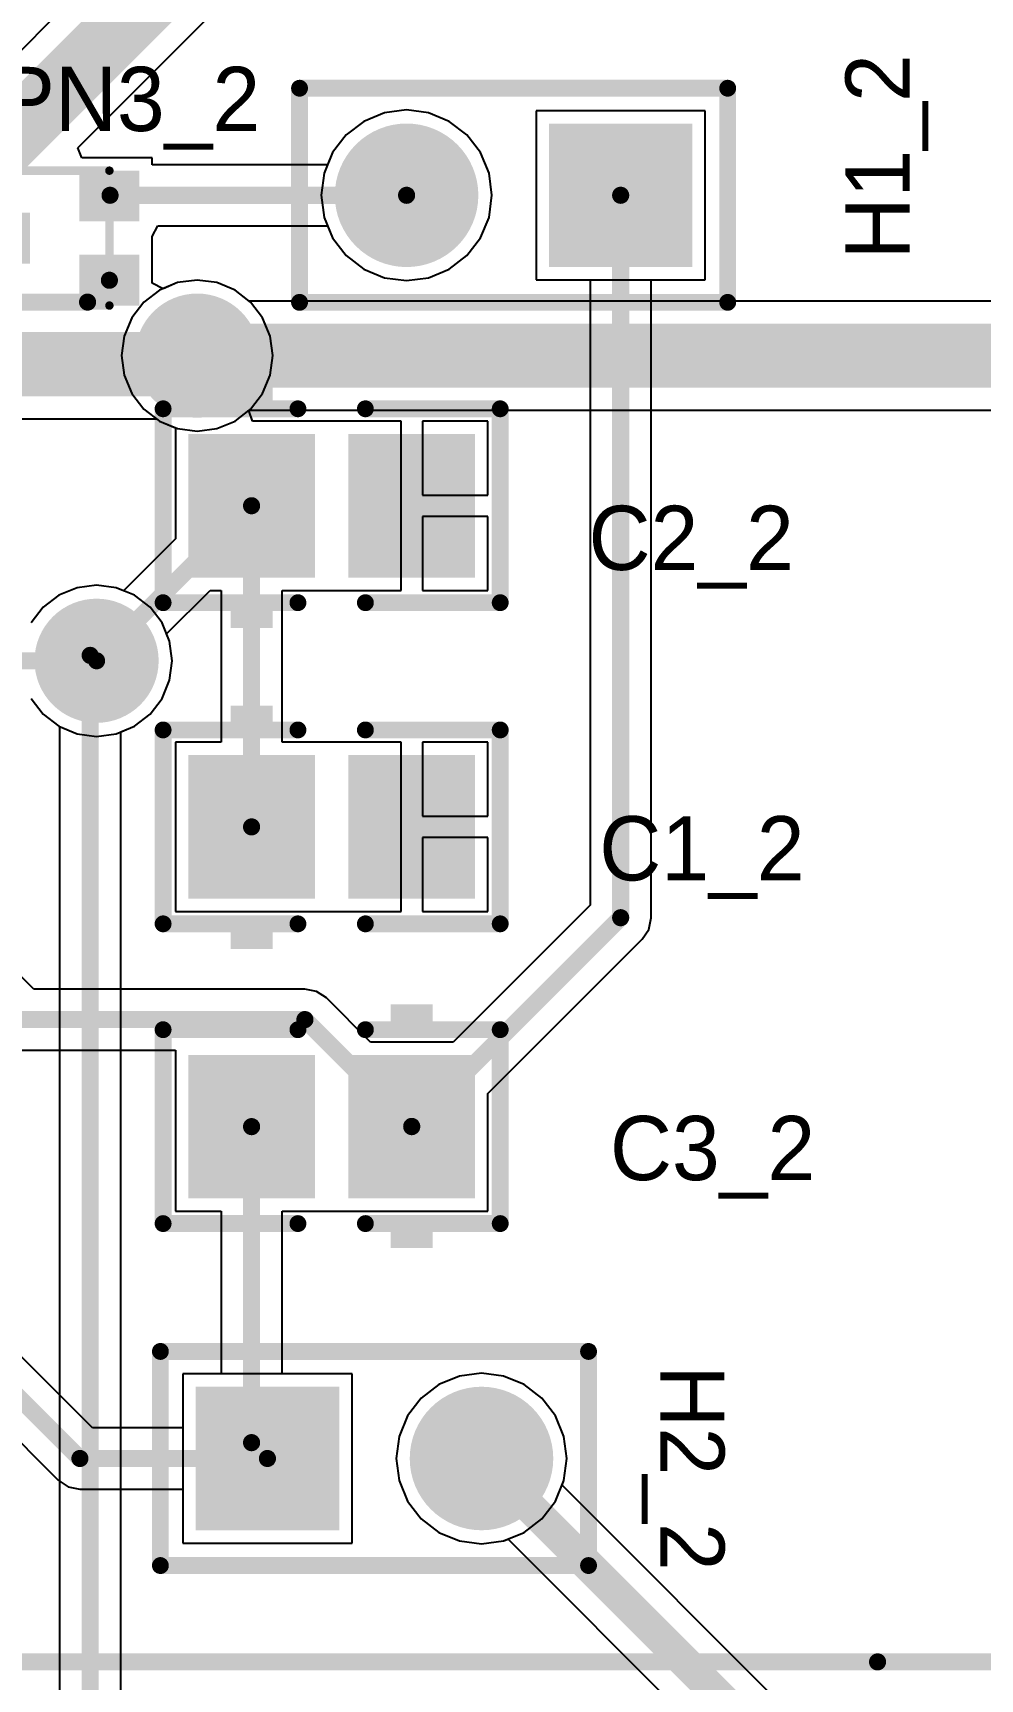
# Model space of a CAD drawing. Header units: millimetres. Extents: x 0.67 to 7.75, y 0.64 to 6.06.
# Drawn here: x 3.548 to 3.991, y 1.162 to 1.931 of the extents above; entities that cross this region are included whole.
import ezdxf

# ---------------------------------------------------------------- set-up
doc = ezdxf.new("R2010")
doc.units = ezdxf.units.MM
doc.header["$MEASUREMENT"] = 0
for name, color, linetype in [('BottomLayer', 5, 'Continuous'), ('BottomSolder', 6, 'Continuous'), ('MultiLayer', 9, 'Continuous'), ('PadHoleLayer', 156, 'Continuous'), ('TopLayer', 1, 'Continuous'), ('TopOverlay', 2, 'Continuous'), ('TopPaste', 8, 'Continuous'), ('TopSolder', 216, 'Continuous'), ('ViaHoleLayer', 16, 'Continuous')]:
    doc.layers.add(name, color=color, linetype=linetype)

# ---------------------------------------------------------------- blocks, each defined once
blk = doc.blocks.new('MMBT3904T_75')
at = {"layer": 'TopLayer'}
for points in [[(0.00787, -0.01004), (0.00787, 0.01004), (-0.00787, -0.01004), (-0.00787, 0.01004)], [(-0.01181, -0.06122), (-0.01181, -0.04114), (-0.02756, -0.06122), (-0.02756, -0.04114)], [(0.02756, -0.06122), (0.02756, -0.04114), (0.01181, -0.06122), (0.01181, -0.04114)]]:
    blk.add_solid(points, dxfattribs=at)
at = {"layer": 'TopOverlay', "const_width": 0.00394}
for points in [[(-0.0315, -0.00098), (0.0315, -0.00098)], [(-0.0315, -0.00098), (-0.0315, -0.05118)], [(0.0315, -0.00098), (0.0315, -0.05118)], [(-0.0315, -0.05118), (0.0315, -0.05118)]]:
    blk.add_lwpolyline(points, dxfattribs=at)
at = {"layer": 'TopOverlay', "const_width": 0.00197}
for points in [[(-0.03248, -0.00098, 1), (-0.03051, -0.00098, 1)], [(-0.03248, -0.00098, 1), (-0.03051, -0.00098, 1)], [(0.03051, -0.00098, 1), (0.03248, -0.00098, 1)], [(0.03051, -0.00098, 1), (0.03248, -0.00098, 1)], [(-0.03248, -0.05118, 1), (-0.03051, -0.05118, 1)], [(-0.03248, -0.05118, 1), (-0.03051, -0.05118, 1)], [(0.03051, -0.05118, 1), (0.03248, -0.05118, 1)], [(0.03051, -0.05118, 1), (0.03248, -0.05118, 1)]]:
    blk.add_lwpolyline(points, format="xyb", close=True, dxfattribs=at)
at = {"layer": 'TopPaste'}
for points in [[(0.00787, -0.01004), (0.00787, 0.01004), (-0.00787, -0.01004), (-0.00787, 0.01004)], [(-0.01181, -0.06122), (-0.01181, -0.04114), (-0.02756, -0.06122), (-0.02756, -0.04114)], [(0.02756, -0.06122), (0.02756, -0.04114), (0.01181, -0.06122), (0.01181, -0.04114)]]:
    blk.add_solid(points, dxfattribs=at)
at = {"layer": 'TopSolder'}
for points in [[(0.01187, -0.01404), (0.01187, 0.01404), (-0.01187, -0.01404), (-0.01187, 0.01404)], [(-0.00781, -0.06522), (-0.00781, -0.03714), (-0.03156, -0.06522), (-0.03156, -0.03714)], [(0.03156, -0.06522), (0.03156, -0.03714), (0.00781, -0.06522), (0.00781, -0.03714)]]:
    blk.add_solid(points, dxfattribs=at)
blk = doc.blocks.new('HDR1X2_80')
at = {"layer": 'BottomLayer', "const_width": 0.02953}
blk.add_lwpolyline([(0.08524, 0, 1), (0.11476, 0, 1)], format="xyb", close=True, dxfattribs=at)
at = {"layer": 'BottomLayer'}
blk.add_solid([(-0.02953, -0.02953), (0.02953, -0.02953), (-0.02953, 0.02953), (0.02953, 0.02953)], dxfattribs=at)
at = {"layer": 'BottomSolder', "const_width": 0.03353}
blk.add_lwpolyline([(0.08324, 0, 1), (0.11676, 0, 1)], format="xyb", close=True, dxfattribs=at)
at = {"layer": 'BottomSolder'}
blk.add_solid([(-0.03353, -0.03353), (0.03353, -0.03353), (-0.03353, 0.03353), (0.03353, 0.03353)], dxfattribs=at)
at = {"layer": 'MultiLayer', "const_width": 0.02953}
blk.add_lwpolyline([(0.08524, 0, 1), (0.11476, 0, 1)], format="xyb", close=True, dxfattribs=at)
at = {"layer": 'MultiLayer'}
blk.add_solid([(-0.02953, -0.02953), (0.02953, -0.02953), (-0.02953, 0.02953), (0.02953, 0.02953)], dxfattribs=at)
at = {"layer": 'PadHoleLayer', "const_width": 0.01772}
for points in [[(-0.00886, 0, 1), (0.00886, 0, 1)], [(0.09114, 0, 1), (0.10886, 0, 1)]]:
    blk.add_lwpolyline(points, format="xyb", close=True, dxfattribs=at)
at = {"layer": 'TopLayer', "const_width": 0.02953}
blk.add_lwpolyline([(0.08524, 0, 1), (0.11476, 0, 1)], format="xyb", close=True, dxfattribs=at)
at = {"layer": 'TopLayer'}
blk.add_solid([(-0.02953, -0.02953), (0.02953, -0.02953), (-0.02953, 0.02953), (0.02953, 0.02953)], dxfattribs=at)
at = {"layer": 'TopOverlay', "const_width": 0.00787}
for points in [[(-0.05, -0.05), (-0.05, 0.05)], [(-0.05, 0.05), (0.15, 0.05)], [(0.15, -0.05), (0.15, 0.05)], [(-0.05, -0.05), (0.15, -0.05)]]:
    blk.add_lwpolyline(points, dxfattribs=at)
at = {"layer": 'TopOverlay', "const_width": 0.00394}
for points in [[(-0.05197, 0.05, 1), (-0.04803, 0.05, 1)], [(-0.05197, 0.05, 1), (-0.04803, 0.05, 1)], [(0.14803, 0.05, 1), (0.15197, 0.05, 1)], [(0.14803, 0.05, 1), (0.15197, 0.05, 1)], [(-0.05197, -0.05, 1), (-0.04803, -0.05, 1)], [(-0.05197, -0.05, 1), (-0.04803, -0.05, 1)], [(0.14803, -0.05, 1), (0.15197, -0.05, 1)], [(0.14803, -0.05, 1), (0.15197, -0.05, 1)]]:
    blk.add_lwpolyline(points, format="xyb", close=True, dxfattribs=at)
at = {"layer": 'TopSolder', "const_width": 0.03353}
blk.add_lwpolyline([(0.08324, 0, 1), (0.11676, 0, 1)], format="xyb", close=True, dxfattribs=at)
at = {"layer": 'TopSolder'}
blk.add_solid([(-0.03353, -0.03353), (0.03353, -0.03353), (-0.03353, 0.03353), (0.03353, 0.03353)], dxfattribs=at)
blk = doc.blocks.new('HDR1X2_81')
at = {"layer": 'BottomLayer', "const_width": 0.02953}
blk.add_lwpolyline([(0.08524, 0, 1), (0.11476, 0, 1)], format="xyb", close=True, dxfattribs=at)
at = {"layer": 'BottomLayer'}
blk.add_solid([(-0.02953, -0.02953), (0.02953, -0.02953), (-0.02953, 0.02953), (0.02953, 0.02953)], dxfattribs=at)
at = {"layer": 'BottomSolder', "const_width": 0.03353}
blk.add_lwpolyline([(0.08324, 0, 1), (0.11676, 0, 1)], format="xyb", close=True, dxfattribs=at)
at = {"layer": 'BottomSolder'}
blk.add_solid([(-0.03353, -0.03353), (0.03353, -0.03353), (-0.03353, 0.03353), (0.03353, 0.03353)], dxfattribs=at)
at = {"layer": 'MultiLayer', "const_width": 0.02953}
blk.add_lwpolyline([(0.08524, 0, 1), (0.11476, 0, 1)], format="xyb", close=True, dxfattribs=at)
at = {"layer": 'MultiLayer'}
blk.add_solid([(-0.02953, -0.02953), (0.02953, -0.02953), (-0.02953, 0.02953), (0.02953, 0.02953)], dxfattribs=at)
at = {"layer": 'PadHoleLayer', "const_width": 0.01772}
for points in [[(-0.00886, 0, 1), (0.00886, 0, 1)], [(0.09114, 0, 1), (0.10886, 0, 1)]]:
    blk.add_lwpolyline(points, format="xyb", close=True, dxfattribs=at)
at = {"layer": 'TopLayer', "const_width": 0.02953}
blk.add_lwpolyline([(0.08524, 0, 1), (0.11476, 0, 1)], format="xyb", close=True, dxfattribs=at)
at = {"layer": 'TopLayer'}
blk.add_solid([(-0.02953, -0.02953), (0.02953, -0.02953), (-0.02953, 0.02953), (0.02953, 0.02953)], dxfattribs=at)
at = {"layer": 'TopOverlay', "const_width": 0.00787}
for points in [[(-0.05, 0.05), (-0.05, -0.05)], [(0.15, 0.05), (-0.05, 0.05)], [(0.15, 0.05), (0.15, -0.05)], [(0.15, -0.05), (-0.05, -0.05)]]:
    blk.add_lwpolyline(points, dxfattribs=at)
at = {"layer": 'TopOverlay', "const_width": 0.00394}
for points in [[(-0.05197, 0.05, 1), (-0.04803, 0.05, 1)], [(-0.05197, 0.05, 1), (-0.04803, 0.05, 1)], [(0.14803, 0.05, 1), (0.15197, 0.05, 1)], [(0.14803, 0.05, 1), (0.15197, 0.05, 1)], [(-0.05197, -0.05, 1), (-0.04803, -0.05, 1)], [(-0.05197, -0.05, 1), (-0.04803, -0.05, 1)], [(0.14803, -0.05, 1), (0.15197, -0.05, 1)], [(0.14803, -0.05, 1), (0.15197, -0.05, 1)]]:
    blk.add_lwpolyline(points, format="xyb", close=True, dxfattribs=at)
at = {"layer": 'TopSolder', "const_width": 0.03353}
blk.add_lwpolyline([(0.08324, 0, 1), (0.11676, 0, 1)], format="xyb", close=True, dxfattribs=at)
at = {"layer": 'TopSolder'}
blk.add_solid([(-0.03353, -0.03353), (0.03353, -0.03353), (-0.03353, 0.03353), (0.03353, 0.03353)], dxfattribs=at)
blk = doc.blocks.new('CC2012_0805_87')
at = {"layer": 'TopLayer'}
for points in [[(-0.06299, -0.02953), (-0.01181, -0.02953), (-0.06299, 0.02953), (-0.01181, 0.02953)], [(0.01181, -0.02953), (0.06299, -0.02953), (0.01181, 0.02953), (0.06299, 0.02953)]]:
    blk.add_solid(points, dxfattribs=at)
at = {"layer": 'TopOverlay', "const_width": 0.00787}
for points in [[(-0.07874, 0.04528), (-0.07874, -0.04528)], [(-0.01575, 0.04528), (-0.07874, 0.04528)], [(0.07874, 0.04528), (0.01575, 0.04528)], [(0.07874, 0.04528), (0.07874, -0.04528)], [(-0.01575, -0.04528), (-0.07874, -0.04528)], [(0.07874, -0.04528), (0.01575, -0.04528)]]:
    blk.add_lwpolyline(points, dxfattribs=at)
at = {"layer": 'TopOverlay', "const_width": 0.00394}
for points in [[(-0.08071, 0.04528, 1), (-0.07677, 0.04528, 1)], [(-0.08071, 0.04528, 1), (-0.07677, 0.04528, 1)], [(-0.01772, 0.04528, 1), (-0.01378, 0.04528, 1)], [(0.01378, 0.04528, 1), (0.01772, 0.04528, 1)], [(0.07677, 0.04528, 1), (0.08071, 0.04528, 1)], [(0.07677, 0.04528, 1), (0.08071, 0.04528, 1)], [(-0.08071, -0.04528, 1), (-0.07677, -0.04528, 1)], [(-0.08071, -0.04528, 1), (-0.07677, -0.04528, 1)], [(-0.01772, -0.04528, 1), (-0.01378, -0.04528, 1)], [(0.01378, -0.04528, 1), (0.01772, -0.04528, 1)], [(0.07677, -0.04528, 1), (0.08071, -0.04528, 1)], [(0.07677, -0.04528, 1), (0.08071, -0.04528, 1)]]:
    blk.add_lwpolyline(points, format="xyb", close=True, dxfattribs=at)
at = {"layer": 'TopOverlay'}
for points in [[(-0.04724, 0.04882), (-0.02756, 0.04882), (-0.04724, 0.05669), (-0.02756, 0.05669)], [(-0.04724, -0.05709), (-0.02756, -0.05709), (-0.04724, -0.04921), (-0.02756, -0.04921)]]:
    blk.add_solid(points, dxfattribs=at)
at = {"layer": 'TopPaste'}
for points in [[(-0.06299, -0.02953), (-0.01181, -0.02953), (-0.06299, 0.02953), (-0.01181, 0.02953)], [(0.01181, -0.02953), (0.06299, -0.02953), (0.01181, 0.02953), (0.06299, 0.02953)]]:
    blk.add_solid(points, dxfattribs=at)
at = {"layer": 'TopSolder'}
for points in [[(-0.06699, -0.03353), (-0.00781, -0.03353), (-0.06699, 0.03353), (-0.00781, 0.03353)], [(0.00781, -0.03353), (0.06699, -0.03353), (0.00781, 0.03353), (0.06699, 0.03353)]]:
    blk.add_solid(points, dxfattribs=at)
blk = doc.blocks.new('CC2012_0805_88')
at = {"layer": 'TopLayer'}
for points in [[(-0.06299, -0.02953), (-0.01181, -0.02953), (-0.06299, 0.02953), (-0.01181, 0.02953)], [(0.01181, -0.02953), (0.06299, -0.02953), (0.01181, 0.02953), (0.06299, 0.02953)]]:
    blk.add_solid(points, dxfattribs=at)
at = {"layer": 'TopOverlay', "const_width": 0.00787}
for points in [[(-0.07874, -0.04528), (-0.07874, 0.04528)], [(-0.07874, 0.04528), (-0.01575, 0.04528)], [(0.01575, 0.04528), (0.07874, 0.04528)], [(0.07874, -0.04528), (0.07874, 0.04528)], [(-0.07874, -0.04528), (-0.01575, -0.04528)], [(0.01575, -0.04528), (0.07874, -0.04528)]]:
    blk.add_lwpolyline(points, dxfattribs=at)
at = {"layer": 'TopOverlay', "const_width": 0.00394}
for points in [[(-0.08071, 0.04528, 1), (-0.07677, 0.04528, 1)], [(-0.08071, 0.04528, 1), (-0.07677, 0.04528, 1)], [(-0.01772, 0.04528, 1), (-0.01378, 0.04528, 1)], [(0.01378, 0.04528, 1), (0.01772, 0.04528, 1)], [(0.07677, 0.04528, 1), (0.08071, 0.04528, 1)], [(0.07677, 0.04528, 1), (0.08071, 0.04528, 1)], [(-0.08071, -0.04528, 1), (-0.07677, -0.04528, 1)], [(-0.08071, -0.04528, 1), (-0.07677, -0.04528, 1)], [(-0.01772, -0.04528, 1), (-0.01378, -0.04528, 1)], [(0.01378, -0.04528, 1), (0.01772, -0.04528, 1)], [(0.07677, -0.04528, 1), (0.08071, -0.04528, 1)], [(0.07677, -0.04528, 1), (0.08071, -0.04528, 1)]]:
    blk.add_lwpolyline(points, format="xyb", close=True, dxfattribs=at)
at = {"layer": 'TopOverlay'}
for points in [[(-0.04724, 0.04882), (-0.02756, 0.04882), (-0.04724, 0.05669), (-0.02756, 0.05669)], [(-0.04724, -0.05709), (-0.02756, -0.05709), (-0.04724, -0.04921), (-0.02756, -0.04921)]]:
    blk.add_solid(points, dxfattribs=at)
at = {"layer": 'TopPaste'}
for points in [[(-0.06299, -0.02953), (-0.01181, -0.02953), (-0.06299, 0.02953), (-0.01181, 0.02953)], [(0.01181, -0.02953), (0.06299, -0.02953), (0.01181, 0.02953), (0.06299, 0.02953)]]:
    blk.add_solid(points, dxfattribs=at)
at = {"layer": 'TopSolder'}
for points in [[(-0.06699, -0.03353), (-0.00781, -0.03353), (-0.06699, 0.03353), (-0.00781, 0.03353)], [(0.00781, -0.03353), (0.06699, -0.03353), (0.00781, 0.03353), (0.06699, 0.03353)]]:
    blk.add_solid(points, dxfattribs=at)
blk = doc.blocks.new('CC2012_0805_89')
at = {"layer": 'TopLayer'}
for points in [[(-0.06299, -0.02953), (-0.01181, -0.02953), (-0.06299, 0.02953), (-0.01181, 0.02953)], [(0.01181, -0.02953), (0.06299, -0.02953), (0.01181, 0.02953), (0.06299, 0.02953)]]:
    blk.add_solid(points, dxfattribs=at)
at = {"layer": 'TopOverlay', "const_width": 0.00787}
for points in [[(-0.07874, -0.04528), (-0.07874, 0.04528)], [(-0.07874, 0.04528), (-0.01575, 0.04528)], [(0.01575, 0.04528), (0.07874, 0.04528)], [(0.07874, -0.04528), (0.07874, 0.04528)], [(-0.07874, -0.04528), (-0.01575, -0.04528)], [(0.01575, -0.04528), (0.07874, -0.04528)]]:
    blk.add_lwpolyline(points, dxfattribs=at)
at = {"layer": 'TopOverlay', "const_width": 0.00394}
for points in [[(-0.08071, 0.04528, 1), (-0.07677, 0.04528, 1)], [(-0.08071, 0.04528, 1), (-0.07677, 0.04528, 1)], [(-0.01772, 0.04528, 1), (-0.01378, 0.04528, 1)], [(0.01378, 0.04528, 1), (0.01772, 0.04528, 1)], [(0.07677, 0.04528, 1), (0.08071, 0.04528, 1)], [(0.07677, 0.04528, 1), (0.08071, 0.04528, 1)], [(-0.08071, -0.04528, 1), (-0.07677, -0.04528, 1)], [(-0.08071, -0.04528, 1), (-0.07677, -0.04528, 1)], [(-0.01772, -0.04528, 1), (-0.01378, -0.04528, 1)], [(0.01378, -0.04528, 1), (0.01772, -0.04528, 1)], [(0.07677, -0.04528, 1), (0.08071, -0.04528, 1)], [(0.07677, -0.04528, 1), (0.08071, -0.04528, 1)]]:
    blk.add_lwpolyline(points, format="xyb", close=True, dxfattribs=at)
at = {"layer": 'TopOverlay'}
for points in [[(-0.04724, 0.04882), (-0.02756, 0.04882), (-0.04724, 0.05669), (-0.02756, 0.05669)], [(-0.04724, -0.05709), (-0.02756, -0.05709), (-0.04724, -0.04921), (-0.02756, -0.04921)]]:
    blk.add_solid(points, dxfattribs=at)
at = {"layer": 'TopPaste'}
for points in [[(-0.06299, -0.02953), (-0.01181, -0.02953), (-0.06299, 0.02953), (-0.01181, 0.02953)], [(0.01181, -0.02953), (0.06299, -0.02953), (0.01181, 0.02953), (0.06299, 0.02953)]]:
    blk.add_solid(points, dxfattribs=at)
at = {"layer": 'TopSolder'}
for points in [[(-0.06699, -0.03353), (-0.00781, -0.03353), (-0.06699, 0.03353), (-0.00781, 0.03353)], [(0.00781, -0.03353), (0.06699, -0.03353), (0.00781, 0.03353), (0.06699, 0.03353)]]:
    blk.add_solid(points, dxfattribs=at)

msp = doc.modelspace()

# ---------------------------------------------------------------- linework, layer by layer
at = {"layer": 'BottomLayer'}
for p, q in [((3.71248, 1.8934), (3.70286, 1.88941)), ((3.7228, 1.89475), (3.71248, 1.8934)), ((3.73311, 1.8934), (3.7228, 1.89475)), ((3.74273, 1.88941), (3.73311, 1.8934)), ((3.86232, 1.89441), (3.78327, 1.89441)), ((3.78327, 1.89441), (3.78327, 1.81536)), ((3.86232, 1.81536), (3.86232, 1.89441)), ((3.70286, 1.88941), (3.6946, 1.88308)), ((3.75099, 1.88308), (3.74273, 1.88941)), ((3.6946, 1.88308), (3.68827, 1.87482)), ((3.75732, 1.87482), (3.75099, 1.88308)), ((3.68827, 1.87482), (3.68429, 1.8652)), ((3.76131, 1.8652), (3.75732, 1.87482)), ((3.68429, 1.8652), (3.68293, 1.85489)), ((3.76266, 1.85489), (3.76131, 1.8652)), ((3.68293, 1.85489), (3.68429, 1.84457)), ((3.76131, 1.84457), (3.76266, 1.85489)), ((3.68429, 1.84457), (3.68827, 1.83495)), ((3.75732, 1.83495), (3.76131, 1.84457)), ((3.68827, 1.83495), (3.6946, 1.82669)), ((3.75099, 1.82669), (3.75732, 1.83495)), ((3.6946, 1.82669), (3.70286, 1.82036)), ((3.74273, 1.82036), (3.75099, 1.82669)), ((3.625, 1.8153), (3.61586, 1.8141)), ((3.63414, 1.8141), (3.625, 1.8153)), ((3.70286, 1.82036), (3.71248, 1.81638)), ((3.71248, 1.81638), (3.7228, 1.81502)), ((3.7228, 1.81502), (3.73311, 1.81638)), ((3.73311, 1.81638), (3.74273, 1.82036)), ((3.78327, 1.81536), (3.86232, 1.81536)), ((3.60735, 1.81057), (3.60004, 1.80496)), ((3.61586, 1.8141), (3.60735, 1.81057)), ((3.64265, 1.81057), (3.63414, 1.8141)), ((3.64927, 1.80549), (3.64265, 1.81057)), ((3.60004, 1.80496), (3.59443, 1.79765)), ((4.08073, 1.80549), (3.64927, 1.80549)), ((3.59443, 1.79765), (3.5909, 1.78914)), ((3.5909, 1.78914), (3.5897, 1.78)), ((3.5897, 1.78), (3.5909, 1.77086)), ((3.5909, 1.77086), (3.59443, 1.76235)), ((3.59443, 1.76235), (3.60004, 1.75504)), ((3.60004, 1.75504), (3.60735, 1.74943)), ((3.64265, 1.74943), (3.64927, 1.75451)), ((3.64927, 1.75451), (4.08073, 1.75451)), ((3.60735, 1.74943), (3.61586, 1.7459)), ((3.61586, 1.7459), (3.625, 1.7447)), ((3.625, 1.7447), (3.63414, 1.7459)), ((3.63414, 1.7459), (3.64265, 1.74943)), ((3.56886, 1.67158), (3.56034, 1.66806)), ((3.57799, 1.67279), (3.56886, 1.67158)), ((3.58713, 1.67158), (3.57799, 1.67279)), ((3.59564, 1.66806), (3.58713, 1.67158)), ((3.55303, 1.66245), (3.54742, 1.65514)), ((3.56034, 1.66806), (3.55303, 1.66245)), ((3.60295, 1.66245), (3.59564, 1.66806)), ((3.60856, 1.65514), (3.60295, 1.66245)), ((3.61209, 1.64662), (3.60856, 1.65514)), ((3.61329, 1.63748), (3.61209, 1.64662)), ((3.61209, 1.62835), (3.61329, 1.63748)), ((3.60856, 1.61983), (3.61209, 1.62835)), ((3.54742, 1.61983), (3.55303, 1.61252)), ((3.60295, 1.61252), (3.60856, 1.61983)), ((3.55303, 1.61252), (3.56034, 1.60691)), ((3.59564, 1.60691), (3.60295, 1.61252)), ((3.56034, 1.60691), (3.56073, 1.60675)), ((3.56073, 1.60675), (3.56073, 1.09497)), ((3.58927, 1.60427), (3.59564, 1.60691)), ((3.58927, 1.09497), (3.58927, 1.60427)), ((3.69732, 1.30441), (3.61827, 1.30441)), ((3.61827, 1.30441), (3.61827, 1.22536)), ((3.69732, 1.22536), (3.69732, 1.30441)), ((3.73786, 1.29941), (3.7296, 1.29308)), ((3.74748, 1.3034), (3.73786, 1.29941)), ((3.7578, 1.30475), (3.74748, 1.3034)), ((3.76811, 1.3034), (3.7578, 1.30475)), ((3.77773, 1.29941), (3.76811, 1.3034)), ((3.78599, 1.29308), (3.77773, 1.29941)), ((3.7296, 1.29308), (3.72327, 1.28482)), ((3.79232, 1.28482), (3.78599, 1.29308)), ((3.72327, 1.28482), (3.71929, 1.2752)), ((3.79631, 1.2752), (3.79232, 1.28482)), ((3.71929, 1.2752), (3.71793, 1.26489)), ((3.79766, 1.26489), (3.79631, 1.2752)), ((3.71793, 1.26489), (3.71929, 1.25457)), ((3.79631, 1.25457), (3.79766, 1.26489)), ((3.71929, 1.25457), (3.72327, 1.24495)), ((3.79232, 1.24495), (3.79631, 1.25457)), ((3.72327, 1.24495), (3.7296, 1.23669)), ((3.78599, 1.23669), (3.79232, 1.24495)), ((3.7296, 1.23669), (3.73786, 1.23036)), ((3.73786, 1.23036), (3.74748, 1.22638)), ((3.76811, 1.22638), (3.77773, 1.23036)), ((3.77773, 1.23036), (3.78599, 1.23669)), ((3.61827, 1.22536), (3.69732, 1.22536)), ((3.74748, 1.22638), (3.7578, 1.22502)), ((3.7578, 1.22502), (3.76811, 1.22638))]:
    msp.add_line(p, q, dxfattribs=at)
for points, const_width in [([(3.6125, 1.78, 1), (3.6375, 1.78, 1)], 0.025), ([(3.6175, 1.78, 1), (3.6325, 1.78, 1)], 0.015), ([(3.56549, 1.63748, 1), (3.59049, 1.63748, 1)], 0.025), ([(3.573, 1.64, 1), (3.577, 1.64, 1)], 0.004)]:
    msp.add_lwpolyline(points, format="xyb", close=True, dxfattribs=dict(at, const_width=const_width))
for points, const_width in [([(3.625, 1.78), (4.105, 1.78)], 0.03), ([(3.575, 1.08), (3.575, 1.64)], 0.008)]:
    msp.add_lwpolyline(points, dxfattribs=dict(at, const_width=const_width))
at = {"layer": 'BottomSolder', "const_width": 0.029}
for points in [[(3.6105, 1.78, 1), (3.6395, 1.78, 1)], [(3.56349, 1.63748, 1), (3.59249, 1.63748, 1)]]:
    msp.add_lwpolyline(points, format="xyb", close=True, dxfattribs=at)
at = {"layer": 'MultiLayer', "const_width": 0.025}
for points in [[(3.6125, 1.78, 1), (3.6375, 1.78, 1)], [(3.56549, 1.63748, 1), (3.59049, 1.63748, 1)]]:
    msp.add_lwpolyline(points, format="xyb", close=True, dxfattribs=at)
at = {"layer": 'TopLayer'}
for p, q in [((3.6028, 1.98272), (3.52472, 1.90463)), ((3.56924, 1.87706), (3.63612, 1.94394)), ((3.71248, 1.8934), (3.70286, 1.88941)), ((3.7228, 1.89475), (3.71248, 1.8934)), ((3.73311, 1.8934), (3.7228, 1.89475)), ((3.74273, 1.88941), (3.73311, 1.8934)), ((3.86232, 1.89441), (3.78327, 1.89441)), ((3.78327, 1.89441), (3.78327, 1.81536)), ((3.86232, 1.81536), (3.86232, 1.89441)), ((3.70286, 1.88941), (3.6946, 1.88308)), ((3.75099, 1.88308), (3.74273, 1.88941)), ((3.57116, 1.87244), (3.56924, 1.87706)), ((3.6946, 1.88308), (3.68827, 1.87482)), ((3.75732, 1.87482), (3.75099, 1.88308)), ((3.60402, 1.87244), (3.57116, 1.87244)), ((3.60402, 1.86916), (3.60402, 1.87244)), ((3.68592, 1.86916), (3.60402, 1.86916)), ((3.68827, 1.87482), (3.68592, 1.86916)), ((3.76131, 1.8652), (3.75732, 1.87482)), ((3.76266, 1.85489), (3.76131, 1.8652)), ((3.76131, 1.84457), (3.76266, 1.85489)), ((3.60402, 1.83561), (3.60664, 1.84061)), ((3.60664, 1.84061), (3.68592, 1.84061)), ((3.68592, 1.84061), (3.68827, 1.83495)), ((3.75732, 1.83495), (3.76131, 1.84457)), ((3.60402, 1.83307), (3.60402, 1.83561)), ((3.60402, 1.81377), (3.60402, 1.83307)), ((3.60402, 1.83307), (3.60402, 1.83307)), ((3.68827, 1.83495), (3.6946, 1.82669)), ((3.75099, 1.82669), (3.75732, 1.83495)), ((3.6946, 1.82669), (3.70286, 1.82036)), ((3.74273, 1.82036), (3.75099, 1.82669)), ((3.625, 1.8153), (3.61586, 1.8141)), ((3.63414, 1.8141), (3.625, 1.8153)), ((3.70286, 1.82036), (3.71248, 1.81638)), ((3.71248, 1.81638), (3.7228, 1.81502)), ((3.7228, 1.81502), (3.73311, 1.81638)), ((3.73311, 1.81638), (3.74273, 1.82036)), ((3.78327, 1.81536), (3.80852, 1.81536)), ((3.80852, 1.81536), (3.80852, 1.5234)), ((3.83707, 1.51748), (3.83707, 1.81536)), ((3.83707, 1.81536), (3.86232, 1.81536)), ((3.60902, 1.81126), (3.60402, 1.81377)), ((3.61586, 1.8141), (3.60902, 1.81126)), ((3.64265, 1.81057), (3.63414, 1.8141)), ((3.64996, 1.80496), (3.64265, 1.81057)), ((3.65557, 1.79765), (3.64996, 1.80496)), ((3.6591, 1.78914), (3.65557, 1.79765)), ((3.6603, 1.78), (3.6591, 1.78914)), ((3.6591, 1.77086), (3.6603, 1.78)), ((3.65557, 1.76235), (3.6591, 1.77086)), ((3.64996, 1.75504), (3.65557, 1.76235)), ((3.64915, 1.75441), (3.64996, 1.75504)), ((3.65085, 1.74941), (3.64915, 1.75441)), ((3.46622, 1.75051), (3.60594, 1.75051)), ((3.60594, 1.75051), (3.60735, 1.74943)), ((3.60735, 1.74943), (3.6148, 1.74634)), ((3.6148, 1.74634), (3.6148, 1.69448)), ((3.68461, 1.74941), (3.65085, 1.74941)), ((3.68598, 1.74941), (3.68461, 1.74941)), ((3.68961, 1.74941), (3.68598, 1.74941)), ((3.69098, 1.74941), (3.68961, 1.74941)), ((3.7202, 1.74941), (3.69098, 1.74941)), ((3.7202, 1.70989), (3.7202, 1.74941)), ((3.76079, 1.74941), (3.7302, 1.74941)), ((3.7302, 1.74941), (3.7302, 1.71489)), ((3.76079, 1.71489), (3.76079, 1.74941)), ((3.7302, 1.71489), (3.76079, 1.71489)), ((3.7202, 1.67036), (3.7202, 1.70989)), ((3.76079, 1.70489), (3.7302, 1.70489)), ((3.7302, 1.70489), (3.7302, 1.67036)), ((3.76079, 1.67036), (3.76079, 1.70489)), ((3.6148, 1.69448), (3.59051, 1.67018)), ((3.56886, 1.67158), (3.56034, 1.66806)), ((3.57799, 1.67279), (3.56886, 1.67158)), ((3.58713, 1.67158), (3.57799, 1.67279)), ((3.59051, 1.67018), (3.58713, 1.67158)), ((3.61069, 1.65), (3.63105, 1.67036)), ((3.63105, 1.67036), (3.63612, 1.67036)), ((3.63612, 1.67036), (3.63612, 1.59941)), ((3.66467, 1.59941), (3.66467, 1.67036)), ((3.66467, 1.67036), (3.68461, 1.67036)), ((3.68461, 1.67036), (3.68598, 1.67036)), ((3.68598, 1.67036), (3.68961, 1.67036)), ((3.68961, 1.67036), (3.69098, 1.67036)), ((3.69098, 1.67036), (3.7202, 1.67036)), ((3.7302, 1.67036), (3.76079, 1.67036)), ((3.55303, 1.66245), (3.54742, 1.65514)), ((3.56034, 1.66806), (3.55303, 1.66245)), ((3.61209, 1.64662), (3.61069, 1.65)), ((3.61329, 1.63748), (3.61209, 1.64662)), ((3.61209, 1.62835), (3.61329, 1.63748)), ((3.60856, 1.61983), (3.61209, 1.62835)), ((3.54742, 1.61983), (3.55303, 1.61252)), ((3.60295, 1.61252), (3.60856, 1.61983)), ((3.55303, 1.61252), (3.56034, 1.60691)), ((3.59564, 1.60691), (3.60295, 1.61252)), ((3.56034, 1.60691), (3.56886, 1.60339)), ((3.56886, 1.60339), (3.57799, 1.60218)), ((3.57799, 1.60218), (3.58713, 1.60339)), ((3.58713, 1.60339), (3.59564, 1.60691)), ((3.63612, 1.59941), (3.6148, 1.59941)), ((3.6148, 1.59941), (3.6148, 1.52036)), ((3.68461, 1.59941), (3.66467, 1.59941)), ((3.68598, 1.59941), (3.68461, 1.59941)), ((3.68961, 1.59941), (3.68598, 1.59941)), ((3.69098, 1.59941), (3.68961, 1.59941)), ((3.7202, 1.59941), (3.69098, 1.59941)), ((3.7202, 1.55989), (3.7202, 1.59941)), ((3.76079, 1.59941), (3.7302, 1.59941)), ((3.7302, 1.59941), (3.7302, 1.56489)), ((3.76079, 1.56489), (3.76079, 1.59941)), ((3.7302, 1.56489), (3.76079, 1.56489)), ((3.7202, 1.52036), (3.7202, 1.55989)), ((3.76079, 1.55489), (3.7302, 1.55489)), ((3.7302, 1.55489), (3.7302, 1.52036)), ((3.76079, 1.52036), (3.76079, 1.55489)), ((3.54871, 1.48416), (3.49789, 1.53498)), ((3.80852, 1.5234), (3.74454, 1.45941)), ((3.6148, 1.52036), (3.68461, 1.52036)), ((3.68461, 1.52036), (3.68598, 1.52036)), ((3.68598, 1.52036), (3.68961, 1.52036)), ((3.68961, 1.52036), (3.69098, 1.52036)), ((3.69098, 1.52036), (3.7202, 1.52036)), ((3.7302, 1.52036), (3.76079, 1.52036)), ((3.83598, 1.51202), (3.83707, 1.51748)), ((3.76079, 1.43529), (3.83289, 1.50739)), ((3.83289, 1.50739), (3.83598, 1.51202)), ((3.83289, 1.50739), (3.83289, 1.50739)), ((3.67531, 1.48416), (3.54871, 1.48416)), ((3.68077, 1.48307), (3.67531, 1.48416)), ((3.67531, 1.48416), (3.67531, 1.48416)), ((3.6854, 1.47998), (3.68077, 1.48307)), ((3.70597, 1.45941), (3.6854, 1.47998)), ((3.5428, 1.45561), (3.6148, 1.45561)), ((3.6148, 1.45561), (3.6148, 1.38036)), ((3.74454, 1.45941), (3.70597, 1.45941)), ((3.76079, 1.38036), (3.76079, 1.43529)), ((3.6148, 1.38036), (3.63612, 1.38036)), ((3.63612, 1.38036), (3.63612, 1.30441)), ((3.66467, 1.30441), (3.66467, 1.38036)), ((3.66467, 1.38036), (3.68598, 1.38036)), ((3.68598, 1.38036), (3.68598, 1.38036)), ((3.68598, 1.38036), (3.68961, 1.38036)), ((3.68961, 1.38036), (3.68961, 1.38036)), ((3.68961, 1.38036), (3.69098, 1.38036)), ((3.69098, 1.38036), (3.76079, 1.38036)), ((3.57611, 1.27916), (3.53579, 1.31948)), ((3.63612, 1.30441), (3.61827, 1.30441)), ((3.61827, 1.30441), (3.61827, 1.27916)), ((3.69732, 1.30441), (3.66467, 1.30441)), ((3.69732, 1.22536), (3.69732, 1.30441)), ((3.73786, 1.29941), (3.7296, 1.29308)), ((3.74748, 1.3034), (3.73786, 1.29941)), ((3.7578, 1.30475), (3.74748, 1.3034)), ((3.76811, 1.3034), (3.7578, 1.30475)), ((3.77773, 1.29941), (3.76811, 1.3034)), ((3.78599, 1.29308), (3.77773, 1.29941)), ((3.51954, 1.29536), (3.5601, 1.25479)), ((3.7296, 1.29308), (3.72327, 1.28482)), ((3.79232, 1.28482), (3.78599, 1.29308)), ((3.72327, 1.28482), (3.71929, 1.2752)), ((3.79631, 1.2752), (3.79232, 1.28482)), ((3.61827, 1.27916), (3.57611, 1.27916)), ((3.71929, 1.2752), (3.71793, 1.26489)), ((3.79766, 1.26489), (3.79631, 1.2752)), ((3.71793, 1.26489), (3.71929, 1.25457)), ((3.79631, 1.25457), (3.79766, 1.26489)), ((3.5601, 1.25479), (3.5601, 1.25479)), ((3.5601, 1.25479), (3.56473, 1.2517)), ((3.71929, 1.25457), (3.72327, 1.24495)), ((3.79544, 1.25248), (3.79631, 1.25457)), ((3.56473, 1.2517), (3.5702, 1.25061)), ((3.5702, 1.25061), (3.61827, 1.25061)), ((3.61827, 1.25061), (3.61827, 1.22536)), ((4.09629, 0.95163), (3.79544, 1.25248)), ((3.72327, 1.24495), (3.7296, 1.23669)), ((3.7296, 1.23669), (3.73786, 1.23036)), ((3.73786, 1.23036), (3.74748, 1.22638)), ((3.61827, 1.22536), (3.69732, 1.22536)), ((3.74748, 1.22638), (3.7578, 1.22502)), ((3.7578, 1.22502), (3.76811, 1.22638)), ((3.76811, 1.22638), (3.77021, 1.22724)), ((3.77021, 1.22724), (4.03579, 0.96165))]:
    msp.add_line(p, q, dxfattribs=at)
for points, const_width in [([(3.5328, 1.87666), (3.62557, 1.96943)], 0.03), ([(3.58429, 1.85489), (3.7228, 1.85489)], 0.008), ([(3.8228, 1.51748), (3.8228, 1.85489)], 0.008), ([(3.57378, 1.805), (3.58398, 1.8152)], 0.008), ([(3.44418, 1.805), (3.57378, 1.805)], 0.008), ([(3.384, 1.776), (3.621, 1.776)], 0.03), ([(3.57799, 1.63748), (3.65039, 1.70989)], 0.008), ([(3.65039, 1.55989), (3.65039, 1.70989)], 0.008), ([(3.42278, 1.63748), (3.57799, 1.63748)], 0.008), ([(3.7252, 1.41989), (3.8228, 1.51748)], 0.008), ([(3.5428, 1.46989), (3.67531, 1.46989)], 0.008), ([(3.67531, 1.46989), (3.7252, 1.42)], 0.008), ([(3.65039, 1.27229), (3.65039, 1.41989)], 0.008), ([(3.7252, 1.41989), (3.7252, 1.42)], 0.008), ([(3.5002, 1.33489), (3.5702, 1.26489)], 0.008), ([(3.5702, 1.26489), (3.6578, 1.26489)], 0.008), ([(3.65039, 1.27229), (3.6578, 1.26489)], 0.008), ([(3.7578, 1.26489), (4.1, 0.92268)], 0.015)]:
    msp.add_lwpolyline(points, dxfattribs=dict(at, const_width=const_width))
for points, const_width in [([(3.58229, 1.85489, 1), (3.58629, 1.85489, 1)], 0.004), ([(3.7208, 1.85489, 1), (3.7248, 1.85489, 1)], 0.004), ([(3.8208, 1.85489, 1), (3.8248, 1.85489, 1)], 0.004), ([(3.58198, 1.8152, 1), (3.58598, 1.8152, 1)], 0.004), ([(3.57178, 1.805, 1), (3.57578, 1.805, 1)], 0.004), ([(3.57178, 1.805, 1), (3.57578, 1.805, 1)], 0.004), ([(3.6125, 1.78, 1), (3.6375, 1.78, 1)], 0.025), ([(3.6135, 1.776, 1), (3.6285, 1.776, 1)], 0.015), ([(3.64839, 1.70989, 1), (3.65239, 1.70989, 1)], 0.004), ([(3.64839, 1.70989, 1), (3.65239, 1.70989, 1)], 0.004), ([(3.56549, 1.63748, 1), (3.59049, 1.63748, 1)], 0.025), ([(3.57599, 1.63748, 1), (3.57999, 1.63748, 1)], 0.004), ([(3.57599, 1.63748, 1), (3.57999, 1.63748, 1)], 0.004), ([(3.64839, 1.55989, 1), (3.65239, 1.55989, 1)], 0.004), ([(3.8208, 1.51748, 1), (3.8248, 1.51748, 1)], 0.004), ([(3.8208, 1.51748, 1), (3.8248, 1.51748, 1)], 0.004), ([(3.67331, 1.46989, 1), (3.67731, 1.46989, 1)], 0.004), ([(3.67331, 1.46989, 1), (3.67731, 1.46989, 1)], 0.004), ([(3.64839, 1.41989, 1), (3.65239, 1.41989, 1)], 0.004), ([(3.7232, 1.42, 1), (3.7272, 1.42, 1)], 0.004), ([(3.7232, 1.42, 1), (3.7272, 1.42, 1)], 0.004), ([(3.7232, 1.41989, 1), (3.7272, 1.41989, 1)], 0.004), ([(3.7232, 1.41989, 1), (3.7272, 1.41989, 1)], 0.004), ([(3.5682, 1.26489, 1), (3.5722, 1.26489, 1)], 0.004), ([(3.5682, 1.26489, 1), (3.5722, 1.26489, 1)], 0.004), ([(3.64839, 1.27229, 1), (3.65239, 1.27229, 1)], 0.004), ([(3.64839, 1.27229, 1), (3.65239, 1.27229, 1)], 0.004), ([(3.6558, 1.26489, 1), (3.6598, 1.26489, 1)], 0.004), ([(3.6558, 1.26489, 1), (3.6598, 1.26489, 1)], 0.004), ([(3.75405, 1.26489, 1), (3.76155, 1.26489, 1)], 0.0075)]:
    msp.add_lwpolyline(points, format="xyb", close=True, dxfattribs=dict(at, const_width=const_width))
at = {"layer": 'TopOverlay', "const_width": 0.008}
for points in [[(3.0278, 1.16989), (3.9428, 1.16989)], [(3.9428, 1.16989), (4.0078, 1.16989)]]:
    msp.add_lwpolyline(points, dxfattribs=at)
at = {"layer": 'TopOverlay', "const_width": 0.004}
msp.add_lwpolyline([(3.9408, 1.16989, 1), (3.9448, 1.16989, 1)], format="xyb", close=True, dxfattribs=at)
msp.add_lwpolyline([(3.9408, 1.16989, 1), (3.9448, 1.16989, 1)], format="xyb", close=True, dxfattribs=at)
at = {"layer": 'TopSolder', "const_width": 0.029}
for points in [[(3.6105, 1.78, 1), (3.6395, 1.78, 1)], [(3.56349, 1.63748, 1), (3.59249, 1.63748, 1)]]:
    msp.add_lwpolyline(points, format="xyb", close=True, dxfattribs=at)
at = {"layer": 'ViaHoleLayer', "const_width": 0.014}
for points in [[(3.618, 1.78, 1), (3.632, 1.78, 1)], [(3.57099, 1.63748, 1), (3.58499, 1.63748, 1)]]:
    msp.add_lwpolyline(points, format="xyb", close=True, dxfattribs=at)

# ---------------------------------------------------------------- block references
for name, p, rotation in [('HDR1X2_81', (3.8228, 1.85489), 180), ('MMBT3904T_75', (3.5328, 1.83489), 90), ('CC2012_0805_87', (3.6878, 1.41989), 180), ('HDR1X2_80', (3.6578, 1.26489), 360)]:
    msp.add_blockref(name, p, dxfattribs=dict(rotation=rotation))
for name, p in [('CC2012_0805_88', (3.6878, 1.70989)), ('CC2012_0805_89', (3.6878, 1.55989))]:
    msp.add_blockref(name, p)

# ---------------------------------------------------------------- texts
at = {"layer": 'TopOverlay'}
for s, p in [('NPN3_2', (3.5028, 1.88489)), ('C2_2', (3.8078, 1.67989)), ('C1_2', (3.8128, 1.53489)), ('C3_2', (3.8178, 1.39489))]:
    msp.add_text(s, height=0.03, dxfattribs=at).set_placement(p)
for s, rotation, p in [('H1_2', 90, (3.9578, 1.82489)), ('H2_2', 270, (3.8413, 1.30839))]:
    msp.add_text(s, height=0.03, rotation=rotation, dxfattribs=at).set_placement(p)

doc.saveas('drawing.dxf')
